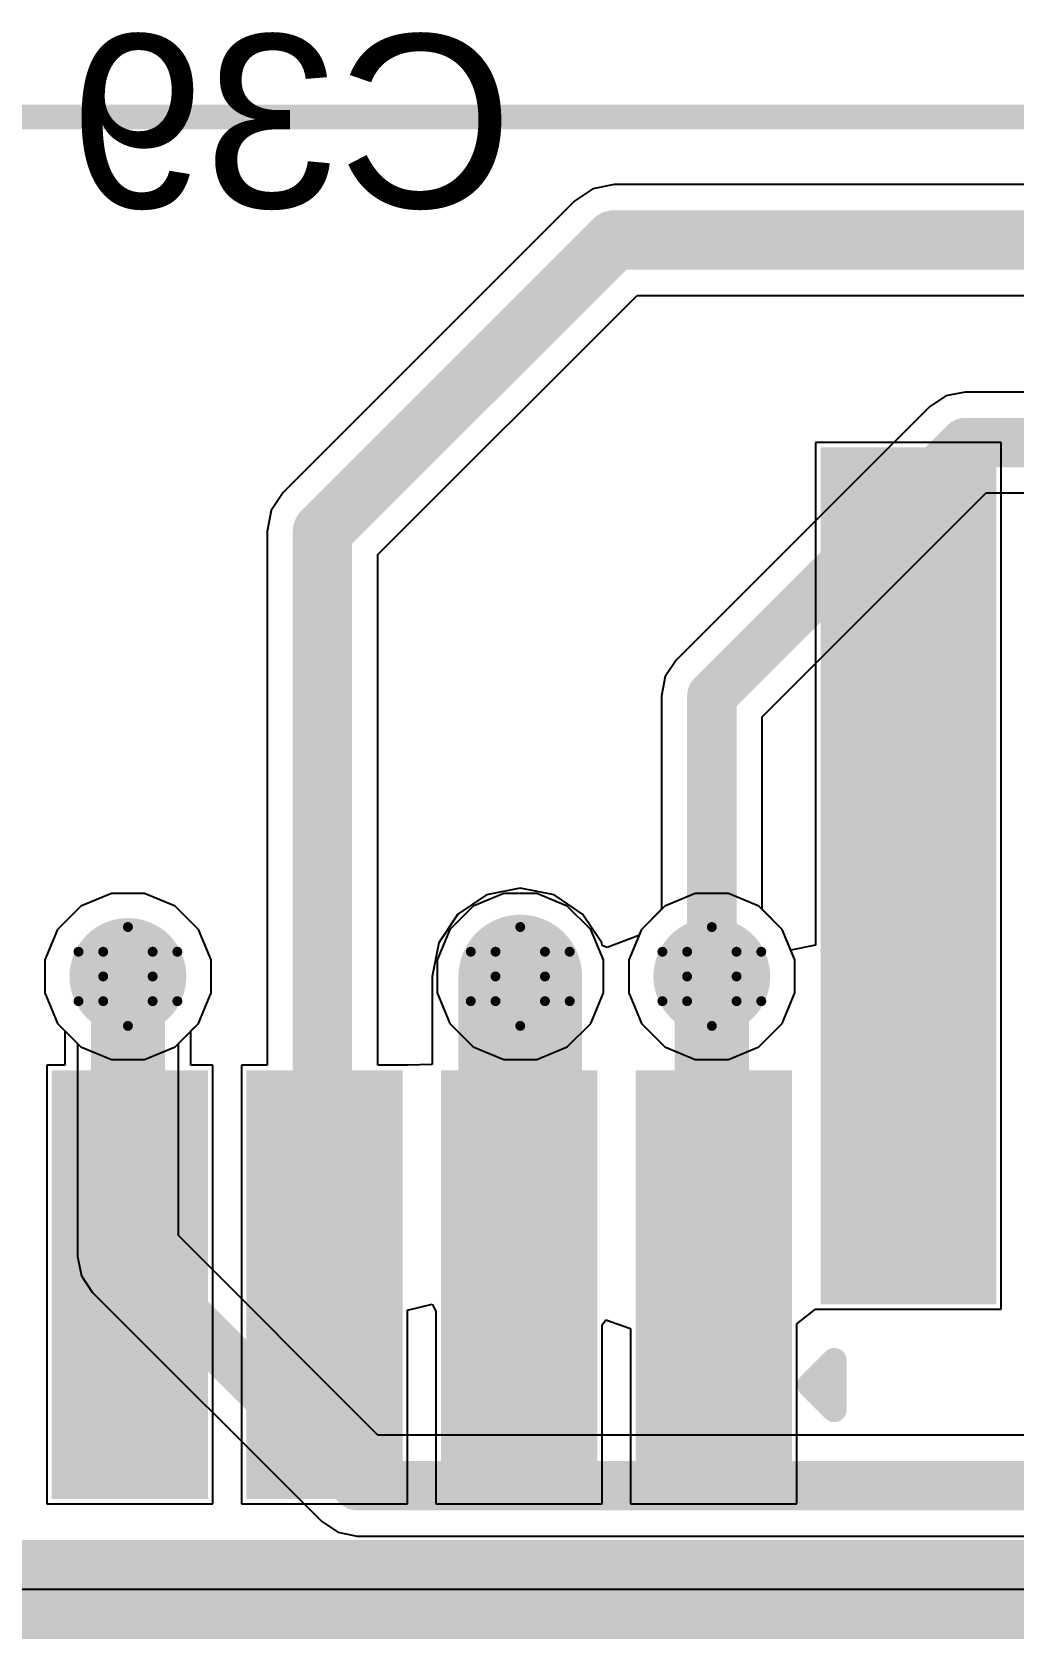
# Model space of a CAD drawing. Header units: inches. Extents: x -4 to 389, y 0 to 108.
# Drawn here: x 3.84 to 8.89, y -0.25 to 8 of the extents above; entities that cross this region are included whole.
import ezdxf

# ---------------------------------------------------------------- set-up
doc = ezdxf.new("R2010")
doc.units = ezdxf.units.IN
for name, color, linetype in [('Board Outline', 76, 'Continuous'), ('Bottom Layer', 5, 'Continuous'), ('Bottom Overlay', 54, 'Continuous'), ('Drill Drawing', 1, 'Continuous'), ('Signal_1', 16, 'Continuous'), ('Signal_2', 76, 'Continuous'), ('Top Layer', 1, 'Continuous'), ('Top Overlay', 2, 'Continuous'), ('Top Paste', 8, 'Continuous'), ('Top Solder', 216, 'Continuous'), ('Via Holes', 16, 'Continuous')]:
    doc.layers.add(name, color=color, linetype=linetype)
doc.styles.add('Arial', font='', dxfattribs={"height": 0.2})
doc.styles.get('Arial').set_extended_font_data('Arial')

msp = doc.modelspace()

# ---------------------------------------------------------------- hatches: boundary and pattern name
at = {"layer": 'Bottom Layer'}
h = msp.add_hatch(color=5, dxfattribs=at)
edge = h.paths.add_edge_path()
edge.add_arc((4.3345, 3.1496), 0.3, 0, 360)
h = msp.add_hatch(color=5, dxfattribs=at)
edge = h.paths.add_edge_path()
edge.add_arc((6.35, 3.1496), 0.3, 0, 360)
h = msp.add_hatch(color=5, dxfattribs=at)
edge = h.paths.add_edge_path()
edge.add_arc((7.3343, 3.1496), 0.3, 0, 360)
at = {"layer": 'Signal_1'}
h = msp.add_hatch(color=16, dxfattribs=at)
edge = h.paths.add_edge_path()
edge.add_arc((4.3345, 3.1496), 0.3, 0, 360)
h = msp.add_hatch(color=16, dxfattribs=at)
edge = h.paths.add_edge_path()
edge.add_arc((6.35, 3.1496), 0.3, 0, 360)
h = msp.add_hatch(color=16, dxfattribs=at)
edge = h.paths.add_edge_path()
edge.add_arc((7.3343, 3.1496), 0.3, 0, 360)
at = {"layer": 'Signal_2'}
h = msp.add_hatch(color=76, dxfattribs=at)
edge = h.paths.add_edge_path()
edge.add_arc((4.3345, 3.1496), 0.3, 0, 360)
h = msp.add_hatch(color=76, dxfattribs=at)
edge = h.paths.add_edge_path()
edge.add_arc((6.35, 3.1496), 0.3, 0, 360)
h = msp.add_hatch(color=76, dxfattribs=at)
edge = h.paths.add_edge_path()
edge.add_arc((7.3343, 3.1496), 0.3, 0, 360)
at = {"layer": 'Top Layer'}
for points in [[(8.6942, 1.5662), (7.9942, 1.5662), (7.9942, 5.7662), (8.6942, 5.7662)], [(4.6442, 0.5662), (4.0442, 0.5662), (4.0442, 2.5662), (4.6442, 2.5662)], [(5.6442, 0.5662), (5.0442, 0.5662), (5.0442, 2.5662), (5.6442, 2.5662)], [(6.6442, 0.5662), (6.0442, 0.5662), (6.0442, 2.5662), (6.6442, 2.5662)], [(7.6442, 0.5662), (7.0442, 0.5662), (7.0442, 2.5662), (7.6442, 2.5662)]]:
    msp.add_hatch(color=1, dxfattribs=at).paths.add_polyline_path(points)
h = msp.add_hatch(color=1, dxfattribs=at)
edge = h.paths.add_edge_path()
edge.add_arc((4.3345, 3.1496), 0.3, 0, 360)
h = msp.add_hatch(color=1, dxfattribs=at)
edge = h.paths.add_edge_path()
edge.add_arc((6.35, 3.1496), 0.3, 0, 360)
h = msp.add_hatch(color=1, dxfattribs=at)
edge = h.paths.add_edge_path()
edge.add_arc((7.3343, 3.1496), 0.3, 0, 360)
at = {"layer": 'Top Paste'}
for points in [[(8.6942, 1.5662), (7.9942, 1.5662), (7.9942, 5.7662), (8.6942, 5.7662)], [(4.6442, 0.5662), (4.0442, 0.5662), (4.0442, 2.5662), (4.6442, 2.5662)], [(5.6442, 0.5662), (5.0442, 0.5662), (5.0442, 2.5662), (5.6442, 2.5662)], [(6.6442, 0.5662), (6.0442, 0.5662), (6.0442, 2.5662), (6.6442, 2.5662)], [(7.6442, 0.5662), (7.0442, 0.5662), (7.0442, 2.5662), (7.6442, 2.5662)]]:
    msp.add_hatch(color=8, dxfattribs=at).paths.add_polyline_path(points)
at = {"layer": 'Top Solder'}
for points in [[(8.7958, 1.4646), (7.8926, 1.4646), (7.8926, 5.8678), (8.7958, 5.8678)], [(4.7458, 0.4646), (3.9426, 0.4646), (3.9426, 2.6678), (4.7458, 2.6678)], [(5.7458, 0.4646), (4.9426, 0.4646), (4.9426, 2.6678), (5.7458, 2.6678)], [(6.7458, 0.4646), (5.9426, 0.4646), (5.9426, 2.6678), (6.7458, 2.6678)], [(7.7458, 0.4646), (6.9426, 0.4646), (6.9426, 2.6678), (7.7458, 2.6678)]]:
    msp.add_hatch(color=216, dxfattribs=at).paths.add_polyline_path(points)
at = {"layer": 'Via Holes'}
h = msp.add_hatch(color=7, dxfattribs=at)
edge = h.paths.add_edge_path()
edge.add_arc((4.3345, 3.1496), 0.15, 0, 360)
h = msp.add_hatch(color=7, dxfattribs=at)
edge = h.paths.add_edge_path()
edge.add_arc((6.35, 3.1496), 0.15, 0, 360)
h = msp.add_hatch(color=7, dxfattribs=at)
edge = h.paths.add_edge_path()
edge.add_arc((7.3343, 3.1496), 0.15, 0, 360)

# ---------------------------------------------------------------- linework, layer by layer
at = {"layer": 'Board Outline'}
msp.add_lwpolyline([(0, 0, 0.508, 0.508, 0), (45.0088, 0, 0.508, 0.508, 0)], format="xyseb", dxfattribs=at)
at = {"layer": 'Bottom Layer'}
for p, q in [((4.2496, 3.5766), (4.0927, 3.5116)), ((4.4195, 3.5766), (4.2496, 3.5766)), ((4.5764, 3.5116), (4.4195, 3.5766)), ((6.2651, 3.5766), (6.1081, 3.5116)), ((6.435, 3.5766), (6.2651, 3.5766)), ((6.5919, 3.5116), (6.435, 3.5766)), ((7.2493, 3.5766), (7.0924, 3.5116)), ((7.4192, 3.5766), (7.2493, 3.5766)), ((7.5761, 3.5116), (7.4192, 3.5766)), ((4.0927, 3.5116), (3.9725, 3.3915)), ((4.6965, 3.3915), (4.5764, 3.5116)), ((6.1081, 3.5116), (5.988, 3.3915)), ((6.712, 3.3915), (6.5919, 3.5116)), ((7.0924, 3.5116), (6.9723, 3.3915)), ((7.6963, 3.3915), (7.5761, 3.5116)), ((3.9725, 3.3915), (3.9075, 3.2345)), ((4.7615, 3.2345), (4.6965, 3.3915)), ((5.988, 3.3915), (5.923, 3.2345)), ((6.777, 3.2345), (6.712, 3.3915)), ((6.9723, 3.3915), (6.9073, 3.2345)), ((7.7613, 3.2345), (7.6963, 3.3915)), ((3.9075, 3.2345), (3.9075, 3.0647)), ((4.7615, 3.0647), (4.7615, 3.2345)), ((5.923, 3.2345), (5.923, 3.0647)), ((6.777, 3.0647), (6.777, 3.2345)), ((6.9073, 3.2345), (6.9073, 3.0647)), ((7.7613, 3.0647), (7.7613, 3.2345)), ((3.9075, 3.0647), (3.9725, 2.9077)), ((4.6965, 2.9077), (4.7615, 3.0647)), ((5.923, 3.0647), (5.988, 2.9077)), ((6.712, 2.9077), (6.777, 3.0647)), ((6.9073, 3.0647), (6.9723, 2.9077)), ((7.6963, 2.9077), (7.7613, 3.0647)), ((3.9725, 2.9077), (4.0927, 2.7876)), ((4.5764, 2.7876), (4.6965, 2.9077)), ((5.988, 2.9077), (6.1081, 2.7876)), ((6.5919, 2.7876), (6.712, 2.9077)), ((6.9723, 2.9077), (7.0924, 2.7876)), ((7.5761, 2.7876), (7.6963, 2.9077)), ((4.0927, 2.7876), (4.2496, 2.7226)), ((4.4195, 2.7226), (4.5764, 2.7876)), ((6.1081, 2.7876), (6.2651, 2.7226)), ((6.435, 2.7226), (6.5919, 2.7876)), ((7.0924, 2.7876), (7.2493, 2.7226)), ((7.4192, 2.7226), (7.5761, 2.7876)), ((4.2496, 2.7226), (4.4195, 2.7226)), ((6.2651, 2.7226), (6.435, 2.7226)), ((7.2493, 2.7226), (7.4192, 2.7226)), ((45.0088, 0), (0, 0))]:
    msp.add_line(p, q, dxfattribs=at)
at = {"layer": 'Drill Drawing'}
for points in [[(4.2075, 3.2766, 0.0508, 0.0508, 0), (4.3345, 3.4036, 0.0508, 0.0508, 0)], [(4.3345, 3.4036, 0.0508, 0.0508, 0), (4.4615, 3.2766, 0.0508, 0.0508, 0)], [(6.223, 3.2766, 0.0508, 0.0508, 0), (6.35, 3.4036, 0.0508, 0.0508, 0)], [(6.35, 3.4036, 0.0508, 0.0508, 0), (6.477, 3.2766, 0.0508, 0.0508, 0)], [(7.2073, 3.2766, 0.0508, 0.0508, 0), (7.3343, 3.4036, 0.0508, 0.0508, 0)], [(7.3343, 3.4036, 0.0508, 0.0508, 0), (7.4613, 3.2766, 0.0508, 0.0508, 0)], [(4.0805, 3.2766, 0.0508, 0.0508, 0), (4.2075, 3.1496, 0.0508, 0.0508, 0)], [(4.0805, 3.2766, 0.0508, 0.0508, 0), (4.2075, 3.2766, 0.0508, 0.0508, 0)], [(4.4615, 3.2766, 0.0508, 0.0508, 0), (4.5885, 3.2766, 0.0508, 0.0508, 0)], [(4.4615, 3.1496, 0.0508, 0.0508, 0), (4.5885, 3.2766, 0.0508, 0.0508, 0)], [(6.096, 3.2766, 0.0508, 0.0508, 0), (6.223, 3.1496, 0.0508, 0.0508, 0)], [(6.096, 3.2766, 0.0508, 0.0508, 0), (6.223, 3.2766, 0.0508, 0.0508, 0)], [(6.477, 3.2766, 0.0508, 0.0508, 0), (6.604, 3.2766, 0.0508, 0.0508, 0)], [(6.477, 3.1496, 0.0508, 0.0508, 0), (6.604, 3.2766, 0.0508, 0.0508, 0)], [(7.0803, 3.2766, 0.0508, 0.0508, 0), (7.2073, 3.1496, 0.0508, 0.0508, 0)], [(7.0803, 3.2766, 0.0508, 0.0508, 0), (7.2073, 3.2766, 0.0508, 0.0508, 0)], [(7.4613, 3.2766, 0.0508, 0.0508, 0), (7.5883, 3.2766, 0.0508, 0.0508, 0)], [(7.4613, 3.1496, 0.0508, 0.0508, 0), (7.5883, 3.2766, 0.0508, 0.0508, 0)], [(4.0805, 3.0226, 0.0508, 0.0508, 0), (4.2075, 3.1496, 0.0508, 0.0508, 0)], [(4.4615, 3.1496, 0.0508, 0.0508, 0), (4.5885, 3.0226, 0.0508, 0.0508, 0)], [(6.096, 3.0226, 0.0508, 0.0508, 0), (6.223, 3.1496, 0.0508, 0.0508, 0)], [(6.477, 3.1496, 0.0508, 0.0508, 0), (6.604, 3.0226, 0.0508, 0.0508, 0)], [(7.0803, 3.0226, 0.0508, 0.0508, 0), (7.2073, 3.1496, 0.0508, 0.0508, 0)], [(7.4613, 3.1496, 0.0508, 0.0508, 0), (7.5883, 3.0226, 0.0508, 0.0508, 0)], [(4.0805, 3.0226, 0.0508, 0.0508, 0), (4.2075, 3.0226, 0.0508, 0.0508, 0)], [(4.2075, 3.0226, 0.0508, 0.0508, 0), (4.3345, 2.8956, 0.0508, 0.0508, 0)], [(4.3345, 2.8956, 0.0508, 0.0508, 0), (4.4615, 3.0226, 0.0508, 0.0508, 0)], [(4.4615, 3.0226, 0.0508, 0.0508, 0), (4.5885, 3.0226, 0.0508, 0.0508, 0)], [(6.096, 3.0226, 0.0508, 0.0508, 0), (6.223, 3.0226, 0.0508, 0.0508, 0)], [(6.223, 3.0226, 0.0508, 0.0508, 0), (6.35, 2.8956, 0.0508, 0.0508, 0)], [(6.35, 2.8956, 0.0508, 0.0508, 0), (6.477, 3.0226, 0.0508, 0.0508, 0)], [(6.477, 3.0226, 0.0508, 0.0508, 0), (6.604, 3.0226, 0.0508, 0.0508, 0)], [(7.0803, 3.0226, 0.0508, 0.0508, 0), (7.2073, 3.0226, 0.0508, 0.0508, 0)], [(7.2073, 3.0226, 0.0508, 0.0508, 0), (7.3343, 2.8956, 0.0508, 0.0508, 0)], [(7.3343, 2.8956, 0.0508, 0.0508, 0), (7.4613, 3.0226, 0.0508, 0.0508, 0)], [(7.4613, 3.0226, 0.0508, 0.0508, 0), (7.5883, 3.0226, 0.0508, 0.0508, 0)]]:
    msp.add_lwpolyline(points, format="xyseb", dxfattribs=at)
for points in [[(4.3218, 3.4036, 0.0254, 0.0254, 1), (4.3472, 3.4036, 0.0254, 0.0254, 1)], [(4.3218, 3.4036, 0.0254, 0.0254, 1), (4.3472, 3.4036, 0.0254, 0.0254, 1)], [(6.3373, 3.4036, 0.0254, 0.0254, 1), (6.3627, 3.4036, 0.0254, 0.0254, 1)], [(6.3373, 3.4036, 0.0254, 0.0254, 1), (6.3627, 3.4036, 0.0254, 0.0254, 1)], [(7.3216, 3.4036, 0.0254, 0.0254, 1), (7.347, 3.4036, 0.0254, 0.0254, 1)], [(7.3216, 3.4036, 0.0254, 0.0254, 1), (7.347, 3.4036, 0.0254, 0.0254, 1)], [(4.0678, 3.2766, 0.0254, 0.0254, 1), (4.0932, 3.2766, 0.0254, 0.0254, 1)], [(4.0678, 3.2766, 0.0254, 0.0254, 1), (4.0932, 3.2766, 0.0254, 0.0254, 1)], [(4.1948, 3.2766, 0.0254, 0.0254, 1), (4.2202, 3.2766, 0.0254, 0.0254, 1)], [(4.1948, 3.2766, 0.0254, 0.0254, 1), (4.2202, 3.2766, 0.0254, 0.0254, 1)], [(4.4488, 3.2766, 0.0254, 0.0254, 1), (4.4742, 3.2766, 0.0254, 0.0254, 1)], [(4.4488, 3.2766, 0.0254, 0.0254, 1), (4.4742, 3.2766, 0.0254, 0.0254, 1)], [(4.5758, 3.2766, 0.0254, 0.0254, 1), (4.6012, 3.2766, 0.0254, 0.0254, 1)], [(4.5758, 3.2766, 0.0254, 0.0254, 1), (4.6012, 3.2766, 0.0254, 0.0254, 1)], [(6.0833, 3.2766, 0.0254, 0.0254, 1), (6.1087, 3.2766, 0.0254, 0.0254, 1)], [(6.0833, 3.2766, 0.0254, 0.0254, 1), (6.1087, 3.2766, 0.0254, 0.0254, 1)], [(6.2103, 3.2766, 0.0254, 0.0254, 1), (6.2357, 3.2766, 0.0254, 0.0254, 1)], [(6.2103, 3.2766, 0.0254, 0.0254, 1), (6.2357, 3.2766, 0.0254, 0.0254, 1)], [(6.4643, 3.2766, 0.0254, 0.0254, 1), (6.4897, 3.2766, 0.0254, 0.0254, 1)], [(6.4643, 3.2766, 0.0254, 0.0254, 1), (6.4897, 3.2766, 0.0254, 0.0254, 1)], [(6.5913, 3.2766, 0.0254, 0.0254, 1), (6.6167, 3.2766, 0.0254, 0.0254, 1)], [(6.5913, 3.2766, 0.0254, 0.0254, 1), (6.6167, 3.2766, 0.0254, 0.0254, 1)], [(7.0676, 3.2766, 0.0254, 0.0254, 1), (7.093, 3.2766, 0.0254, 0.0254, 1)], [(7.0676, 3.2766, 0.0254, 0.0254, 1), (7.093, 3.2766, 0.0254, 0.0254, 1)], [(7.1946, 3.2766, 0.0254, 0.0254, 1), (7.22, 3.2766, 0.0254, 0.0254, 1)], [(7.1946, 3.2766, 0.0254, 0.0254, 1), (7.22, 3.2766, 0.0254, 0.0254, 1)], [(7.4486, 3.2766, 0.0254, 0.0254, 1), (7.474, 3.2766, 0.0254, 0.0254, 1)], [(7.4486, 3.2766, 0.0254, 0.0254, 1), (7.474, 3.2766, 0.0254, 0.0254, 1)], [(7.5756, 3.2766, 0.0254, 0.0254, 1), (7.601, 3.2766, 0.0254, 0.0254, 1)], [(7.5756, 3.2766, 0.0254, 0.0254, 1), (7.601, 3.2766, 0.0254, 0.0254, 1)], [(4.1948, 3.1496, 0.0254, 0.0254, 1), (4.2202, 3.1496, 0.0254, 0.0254, 1)], [(4.1948, 3.1496, 0.0254, 0.0254, 1), (4.2202, 3.1496, 0.0254, 0.0254, 1)], [(4.4488, 3.1496, 0.0254, 0.0254, 1), (4.4742, 3.1496, 0.0254, 0.0254, 1)], [(4.4488, 3.1496, 0.0254, 0.0254, 1), (4.4742, 3.1496, 0.0254, 0.0254, 1)], [(6.2103, 3.1496, 0.0254, 0.0254, 1), (6.2357, 3.1496, 0.0254, 0.0254, 1)], [(6.2103, 3.1496, 0.0254, 0.0254, 1), (6.2357, 3.1496, 0.0254, 0.0254, 1)], [(6.4643, 3.1496, 0.0254, 0.0254, 1), (6.4897, 3.1496, 0.0254, 0.0254, 1)], [(6.4643, 3.1496, 0.0254, 0.0254, 1), (6.4897, 3.1496, 0.0254, 0.0254, 1)], [(7.1946, 3.1496, 0.0254, 0.0254, 1), (7.22, 3.1496, 0.0254, 0.0254, 1)], [(7.1946, 3.1496, 0.0254, 0.0254, 1), (7.22, 3.1496, 0.0254, 0.0254, 1)], [(7.4486, 3.1496, 0.0254, 0.0254, 1), (7.474, 3.1496, 0.0254, 0.0254, 1)], [(7.4486, 3.1496, 0.0254, 0.0254, 1), (7.474, 3.1496, 0.0254, 0.0254, 1)], [(4.0678, 3.0226, 0.0254, 0.0254, 1), (4.0932, 3.0226, 0.0254, 0.0254, 1)], [(4.0678, 3.0226, 0.0254, 0.0254, 1), (4.0932, 3.0226, 0.0254, 0.0254, 1)], [(4.1948, 3.0226, 0.0254, 0.0254, 1), (4.2202, 3.0226, 0.0254, 0.0254, 1)], [(4.1948, 3.0226, 0.0254, 0.0254, 1), (4.2202, 3.0226, 0.0254, 0.0254, 1)], [(4.4488, 3.0226, 0.0254, 0.0254, 1), (4.4742, 3.0226, 0.0254, 0.0254, 1)], [(4.4488, 3.0226, 0.0254, 0.0254, 1), (4.4742, 3.0226, 0.0254, 0.0254, 1)], [(4.5758, 3.0226, 0.0254, 0.0254, 1), (4.6012, 3.0226, 0.0254, 0.0254, 1)], [(4.5758, 3.0226, 0.0254, 0.0254, 1), (4.6012, 3.0226, 0.0254, 0.0254, 1)], [(6.0833, 3.0226, 0.0254, 0.0254, 1), (6.1087, 3.0226, 0.0254, 0.0254, 1)], [(6.0833, 3.0226, 0.0254, 0.0254, 1), (6.1087, 3.0226, 0.0254, 0.0254, 1)], [(6.2103, 3.0226, 0.0254, 0.0254, 1), (6.2357, 3.0226, 0.0254, 0.0254, 1)], [(6.2103, 3.0226, 0.0254, 0.0254, 1), (6.2357, 3.0226, 0.0254, 0.0254, 1)], [(6.4643, 3.0226, 0.0254, 0.0254, 1), (6.4897, 3.0226, 0.0254, 0.0254, 1)], [(6.4643, 3.0226, 0.0254, 0.0254, 1), (6.4897, 3.0226, 0.0254, 0.0254, 1)], [(6.5913, 3.0226, 0.0254, 0.0254, 1), (6.6167, 3.0226, 0.0254, 0.0254, 1)], [(6.5913, 3.0226, 0.0254, 0.0254, 1), (6.6167, 3.0226, 0.0254, 0.0254, 1)], [(7.0676, 3.0226, 0.0254, 0.0254, 1), (7.093, 3.0226, 0.0254, 0.0254, 1)], [(7.0676, 3.0226, 0.0254, 0.0254, 1), (7.093, 3.0226, 0.0254, 0.0254, 1)], [(7.1946, 3.0226, 0.0254, 0.0254, 1), (7.22, 3.0226, 0.0254, 0.0254, 1)], [(7.1946, 3.0226, 0.0254, 0.0254, 1), (7.22, 3.0226, 0.0254, 0.0254, 1)], [(7.4486, 3.0226, 0.0254, 0.0254, 1), (7.474, 3.0226, 0.0254, 0.0254, 1)], [(7.4486, 3.0226, 0.0254, 0.0254, 1), (7.474, 3.0226, 0.0254, 0.0254, 1)], [(7.5756, 3.0226, 0.0254, 0.0254, 1), (7.601, 3.0226, 0.0254, 0.0254, 1)], [(7.5756, 3.0226, 0.0254, 0.0254, 1), (7.601, 3.0226, 0.0254, 0.0254, 1)], [(4.3218, 2.8956, 0.0254, 0.0254, 1), (4.3472, 2.8956, 0.0254, 0.0254, 1)], [(4.3218, 2.8956, 0.0254, 0.0254, 1), (4.3472, 2.8956, 0.0254, 0.0254, 1)], [(6.3373, 2.8956, 0.0254, 0.0254, 1), (6.3627, 2.8956, 0.0254, 0.0254, 1)], [(6.3373, 2.8956, 0.0254, 0.0254, 1), (6.3627, 2.8956, 0.0254, 0.0254, 1)], [(7.3216, 2.8956, 0.0254, 0.0254, 1), (7.347, 2.8956, 0.0254, 0.0254, 1)], [(7.3216, 2.8956, 0.0254, 0.0254, 1), (7.347, 2.8956, 0.0254, 0.0254, 1)]]:
    msp.add_lwpolyline(points, format="xyseb", close=True, dxfattribs=at)
at = {"layer": 'Signal_1'}
for p, q in [((4.2496, 3.5766), (4.0927, 3.5116)), ((4.4195, 3.5766), (4.2496, 3.5766)), ((4.5764, 3.5116), (4.4195, 3.5766)), ((7.2493, 3.5766), (7.0924, 3.5116)), ((7.4192, 3.5766), (7.2493, 3.5766)), ((7.5761, 3.5116), (7.4192, 3.5766)), ((4.0927, 3.5116), (3.9725, 3.3915)), ((4.6965, 3.3915), (4.5764, 3.5116)), ((7.0924, 3.5116), (6.9723, 3.3915)), ((7.6963, 3.3915), (7.5761, 3.5116)), ((3.9725, 3.3915), (3.9075, 3.2345)), ((4.7615, 3.2345), (4.6965, 3.3915)), ((6.9723, 3.3915), (6.9073, 3.2345)), ((7.7613, 3.2345), (7.6963, 3.3915)), ((3.9075, 3.2345), (3.9075, 3.0647)), ((4.7615, 3.0647), (4.7615, 3.2345)), ((6.9073, 3.2345), (6.9073, 3.0647)), ((7.7613, 3.0647), (7.7613, 3.2345)), ((3.9075, 3.0647), (3.9725, 2.9077)), ((4.6965, 2.9077), (4.7615, 3.0647)), ((6.9073, 3.0647), (6.9723, 2.9077)), ((7.6963, 2.9077), (7.7613, 3.0647)), ((3.9725, 2.9077), (4.0756, 2.8047)), ((4.5935, 2.8047), (4.6965, 2.9077)), ((6.9723, 2.9077), (7.0924, 2.7876)), ((7.5761, 2.7876), (7.6963, 2.9077)), ((4.0756, 2.8047), (4.0756, 1.7107)), ((4.5935, 1.8179), (4.5935, 2.8047)), ((7.0924, 2.7876), (7.2493, 2.7226)), ((7.4192, 2.7226), (7.5761, 2.7876)), ((7.2493, 2.7226), (7.4192, 2.7226)), ((5.6191, 0.7924), (4.5935, 1.8179)), ((4.0756, 1.7107), (4.0953, 1.6116)), ((4.0953, 1.6116), (4.1514, 1.5275)), ((4.1514, 1.5275), (5.3287, 0.3503)), ((10.7369, 0.7924), (5.6191, 0.7924)), ((5.3287, 0.3503), (5.4127, 0.2941)), ((5.4127, 0.2941), (5.5118, 0.2744)), ((5.5118, 0.2744), (28.6954, 0.2744)), ((45.0088, 0), (0, 0))]:
    msp.add_line(p, q, dxfattribs=at)
for points in [[(4.3345, 1.7107, 0.254, 0.254, 0), (4.3345, 3.1496, 0.254, 0.254, 0)], [(4.3345, 1.7107, 0.254, 0.254, 0), (5.5118, 0.5334, 0.254, 0.254, 0)], [(5.5118, 0.5334, 0.254, 0.254, 0), (28.6954, 0.5334, 0.254, 0.254, 0)]]:
    msp.add_lwpolyline(points, format="xyseb", dxfattribs=at)
for points in [[(4.271, 3.1496, 0.127, 0.127, 1), (4.398, 3.1496, 0.127, 0.127, 1)], [(4.271, 1.7107, 0.127, 0.127, 1), (4.398, 1.7107, 0.127, 0.127, 1)], [(4.271, 1.7107, 0.127, 0.127, 1), (4.398, 1.7107, 0.127, 0.127, 1)], [(5.4483, 0.5334, 0.127, 0.127, 1), (5.5753, 0.5334, 0.127, 0.127, 1)], [(5.4483, 0.5334, 0.127, 0.127, 1), (5.5753, 0.5334, 0.127, 0.127, 1)]]:
    msp.add_lwpolyline(points, format="xyseb", close=True, dxfattribs=at)
at = {"layer": 'Signal_2'}
for p, q in [((8.5369, 6.1321), (8.4529, 6.0759)), ((8.636, 6.1518), (8.5369, 6.1321)), ((21.3811, 6.1518), (8.636, 6.1518)), ((8.4529, 6.0759), (7.1511, 4.7742)), ((7.5932, 4.4838), (8.7433, 5.6338)), ((8.7433, 5.6338), (21.4884, 5.6338)), ((7.1511, 4.7742), (7.095, 4.6902)), ((7.095, 4.6902), (7.0753, 4.5911)), ((7.0753, 4.5911), (7.0753, 3.4945)), ((7.5932, 3.4945), (7.5932, 4.4838)), ((4.2496, 3.5766), (4.0927, 3.5116)), ((4.4195, 3.5766), (4.2496, 3.5766)), ((4.5764, 3.5116), (4.4195, 3.5766)), ((4.0927, 3.5116), (3.9725, 3.3915)), ((4.6965, 3.3915), (4.5764, 3.5116)), ((7.0753, 3.4945), (6.9723, 3.3915)), ((7.6963, 3.3915), (7.5932, 3.4945)), ((3.9725, 3.3915), (3.9075, 3.2345)), ((4.7615, 3.2345), (4.6965, 3.3915)), ((6.9723, 3.3915), (6.9073, 3.2345)), ((7.7613, 3.2345), (7.6963, 3.3915)), ((3.9075, 3.2345), (3.9075, 3.0647)), ((4.7615, 3.0647), (4.7615, 3.2345)), ((6.9073, 3.2345), (6.9073, 3.0647)), ((7.7613, 3.0647), (7.7613, 3.2345)), ((3.9075, 3.0647), (3.9725, 2.9077)), ((4.6965, 2.9077), (4.7615, 3.0647)), ((6.9073, 3.0647), (6.9723, 2.9077)), ((7.6963, 2.9077), (7.7613, 3.0647)), ((3.9725, 2.9077), (4.0927, 2.7876)), ((4.5764, 2.7876), (4.6965, 2.9077)), ((6.9723, 2.9077), (7.0924, 2.7876)), ((7.5761, 2.7876), (7.6963, 2.9077)), ((4.0927, 2.7876), (4.2496, 2.7226)), ((4.4195, 2.7226), (4.5764, 2.7876)), ((7.0924, 2.7876), (7.2493, 2.7226)), ((7.4192, 2.7226), (7.5761, 2.7876)), ((4.2496, 2.7226), (4.4195, 2.7226)), ((7.2493, 2.7226), (7.4192, 2.7226)), ((45.0088, 0), (0, 0))]:
    msp.add_line(p, q, dxfattribs=at)
for points in [[(7.3343, 4.5911, 0.254, 0.254, 0), (8.636, 5.8928, 0.254, 0.254, 0)], [(8.636, 5.8928, 0.254, 0.254, 0), (21.4884, 5.8928, 0.254, 0.254, 0)], [(7.3343, 3.1496, 0.254, 0.254, 0), (7.3343, 4.5911, 0.254, 0.254, 0)]]:
    msp.add_lwpolyline(points, format="xyseb", dxfattribs=at)
for points in [[(8.5725, 5.8928, 0.127, 0.127, 1), (8.6995, 5.8928, 0.127, 0.127, 1)], [(8.5725, 5.8928, 0.127, 0.127, 1), (8.6995, 5.8928, 0.127, 0.127, 1)], [(7.2708, 4.5911, 0.127, 0.127, 1), (7.3978, 4.5911, 0.127, 0.127, 1)], [(7.2708, 4.5911, 0.127, 0.127, 1), (7.3978, 4.5911, 0.127, 0.127, 1)], [(7.2708, 3.1496, 0.127, 0.127, 1), (7.3978, 3.1496, 0.127, 0.127, 1)]]:
    msp.add_lwpolyline(points, format="xyseb", close=True, dxfattribs=at)
at = {"layer": 'Top Layer'}
for p, q in [((6.7236, 7.1974), (6.6312, 7.1356)), ((6.8326, 7.2191), (6.7236, 7.1974)), ((33.4378, 7.2191), (6.8326, 7.2191)), ((6.8326, 7.2191), (6.8326, 7.2191)), ((6.6312, 7.1356), (5.1326, 5.6371)), ((6.6312, 7.1356), (6.6312, 7.1356)), ((5.6189, 5.3176), (6.9506, 6.6493)), ((6.9506, 6.6493), (30.51, 6.6493)), ((8.8212, 5.8932), (7.8672, 5.8932)), ((7.8672, 5.8932), (7.8672, 3.3107)), ((8.8212, 1.4392), (8.8212, 5.8932)), ((5.1326, 5.6371), (5.0708, 5.5446)), ((5.0708, 5.5446), (5.0491, 5.4356)), ((5.0491, 5.4356), (5.0491, 5.4356)), ((5.0491, 5.4356), (5.0491, 2.6932)), ((5.6189, 2.6932), (5.6189, 5.3176)), ((4.2496, 3.5766), (4.0927, 3.5116)), ((4.4195, 3.5766), (4.2496, 3.5766)), ((4.5764, 3.5116), (4.4195, 3.5766)), ((6.1766, 3.5683), (6.0296, 3.4701)), ((6.35, 3.6028), (6.1766, 3.5683)), ((6.5235, 3.5683), (6.35, 3.6028)), ((6.6705, 3.4701), (6.5235, 3.5683)), ((7.2493, 3.5766), (7.0924, 3.5116)), ((7.4192, 3.5766), (7.2493, 3.5766)), ((7.5761, 3.5116), (7.4192, 3.5766)), ((4.0927, 3.5116), (3.9725, 3.3915)), ((4.6965, 3.3915), (4.5764, 3.5116)), ((6.0296, 3.4701), (5.9313, 3.323)), ((6.7687, 3.323), (6.6705, 3.4701)), ((7.0924, 3.5116), (6.9723, 3.3915)), ((7.6963, 3.3915), (7.5761, 3.5116)), ((3.9725, 3.3915), (3.9075, 3.2345)), ((4.7615, 3.2345), (4.6965, 3.3915)), ((6.9723, 3.3915), (6.9594, 3.3604)), ((7.7402, 3.2855), (7.6963, 3.3915)), ((5.9313, 3.323), (5.8968, 3.1496)), ((6.7714, 3.3094), (6.7687, 3.323)), ((6.796, 3.2978), (6.7714, 3.3094)), ((6.9594, 3.3604), (6.796, 3.2978)), ((7.8672, 3.3107), (7.7402, 3.2855)), ((3.9075, 3.2345), (3.9075, 3.0647)), ((4.7615, 3.0647), (4.7615, 3.2345)), ((5.8968, 3.1496), (5.8968, 2.6965)), ((3.9075, 3.0647), (3.9725, 2.9077)), ((4.6965, 2.9077), (4.7615, 3.0647)), ((3.9725, 2.9077), (4.0108, 2.8695)), ((4.6582, 2.8695), (4.6965, 2.9077)), ((4.0108, 2.8695), (4.0108, 2.6932)), ((4.6582, 2.6932), (4.6582, 2.8695)), ((4.0108, 2.6932), (3.9172, 2.6932)), ((3.9172, 2.6932), (3.9172, 0.4392)), ((4.7712, 2.6932), (4.6582, 2.6932)), ((4.7712, 0.4392), (4.7712, 2.6932)), ((5.0491, 2.6932), (4.9172, 2.6932)), ((4.9172, 2.6932), (4.9172, 0.4392)), ((5.7698, 2.6932), (5.6189, 2.6932)), ((5.7712, 2.6932), (5.7698, 2.6932)), ((5.8968, 2.6965), (5.7712, 2.6932)), ((5.7712, 1.4343), (5.8982, 1.4656)), ((5.7712, 0.4392), (5.7712, 1.4343)), ((5.8982, 1.4656), (5.9172, 1.4294)), ((5.9172, 1.4294), (5.9172, 0.4392)), ((7.7712, 1.3644), (7.8672, 1.4392)), ((7.8672, 1.4392), (7.8982, 1.4392)), ((7.8982, 1.4392), (8.8212, 1.4392)), ((6.7712, 1.3602), (6.7902, 1.3846)), ((6.7712, 0.4392), (6.7712, 1.3602)), ((6.7902, 1.3846), (6.9172, 1.341)), ((6.9172, 1.341), (6.9172, 0.4392)), ((7.7712, 0.4392), (7.7712, 1.3644)), ((3.9172, 0.4392), (4.7712, 0.4392)), ((4.9172, 0.4392), (5.7712, 0.4392)), ((5.9172, 0.4392), (6.7712, 0.4392)), ((6.9172, 0.4392), (7.7712, 0.4392)), ((45.0088, 0), (0, 0))]:
    msp.add_line(p, q, dxfattribs=at)
for points in [[(5.334, 5.4356, 0.3048, 0.3048, 0), (6.8326, 6.9342, 0.3048, 0.3048, 0)], [(6.8326, 6.9342, 0.3048, 0.3048, 0), (40.3352, 6.9342, 0.3048, 0.3048, 0)], [(5.334, 1.5322, 0.3048, 0.3048, 0), (5.334, 5.4356, 0.3048, 0.3048, 0)], [(6.35, 1.5487, 0.635, 0.635, 0), (6.35, 3.1496, 0.635, 0.635, 0)], [(4.3345, 1.5322, 0.381, 0.381, 0), (4.3345, 3.1496, 0.381, 0.381, 0)], [(7.3343, 1.5322, 0.381, 0.381, 0), (7.3343, 3.175, 0.381, 0.381, 0)]]:
    msp.add_lwpolyline(points, format="xyseb", dxfattribs=at)
for points in [[(6.7564, 6.9342, 0.1524, 0.1524, 1), (6.9088, 6.9342, 0.1524, 0.1524, 1)], [(6.7564, 6.9342, 0.1524, 0.1524, 1), (6.9088, 6.9342, 0.1524, 0.1524, 1)], [(5.2578, 5.4356, 0.1524, 0.1524, 1), (5.4102, 5.4356, 0.1524, 0.1524, 1)], [(5.2578, 5.4356, 0.1524, 0.1524, 1), (5.4102, 5.4356, 0.1524, 0.1524, 1)], [(6.1913, 3.1496, 0.3175, 0.3175, 1), (6.5088, 3.1496, 0.3175, 0.3175, 1)], [(4.2393, 3.1496, 0.1905, 0.1905, 1), (4.4298, 3.1496, 0.1905, 0.1905, 1)], [(7.239, 3.175, 0.1905, 0.1905, 1), (7.4295, 3.175, 0.1905, 0.1905, 1)], [(6.1913, 1.5487, 0.3175, 0.3175, 1), (6.5088, 1.5487, 0.3175, 0.3175, 1)], [(4.2393, 1.5322, 0.1905, 0.1905, 1), (4.4298, 1.5322, 0.1905, 0.1905, 1)], [(5.2578, 1.5322, 0.1524, 0.1524, 1), (5.4102, 1.5322, 0.1524, 0.1524, 1)], [(7.239, 1.5322, 0.1905, 0.1905, 1), (7.4295, 1.5322, 0.1905, 0.1905, 1)]]:
    msp.add_lwpolyline(points, format="xyseb", close=True, dxfattribs=at)
at = {"layer": 'Top Overlay'}
for points in [[(-0.0558, 7.5662, 0.127, 0.127, 0), (10.7442, 7.5662, 0.127, 0.127, 0)], [(7.8362, 1.05, 0.127, 0.127, 0), (7.9632, 1.177, 0.127, 0.127, 0)], [(7.9632, 0.923, 0.127, 0.127, 0), (7.9632, 1.177, 0.127, 0.127, 0)], [(7.8362, 1.05, 0.127, 0.127, 0), (7.9632, 0.923, 0.127, 0.127, 0)]]:
    msp.add_lwpolyline(points, format="xyseb", dxfattribs=at)
for points in [[(7.9314, 1.177, 0.0635, 0.0635, 1), (7.9949, 1.177, 0.0635, 0.0635, 1)], [(7.9314, 1.177, 0.0635, 0.0635, 1), (7.9949, 1.177, 0.0635, 0.0635, 1)], [(7.8044, 1.05, 0.0635, 0.0635, 1), (7.8679, 1.05, 0.0635, 0.0635, 1)], [(7.8044, 1.05, 0.0635, 0.0635, 1), (7.8679, 1.05, 0.0635, 0.0635, 1)], [(7.9314, 0.923, 0.0635, 0.0635, 1), (7.9949, 0.923, 0.0635, 0.0635, 1)], [(7.9314, 0.923, 0.0635, 0.0635, 1), (7.9949, 0.923, 0.0635, 0.0635, 1)]]:
    msp.add_lwpolyline(points, format="xyseb", close=True, dxfattribs=at)

# ---------------------------------------------------------------- texts
at = {"layer": 'Bottom Overlay', "style": 'Arial', "text_generation_flag": 2}
msp.add_text('C39', height=0.889, rotation=360, dxfattribs=at).set_placement((6.3158, 7.0994))

doc.saveas('drawing.dxf')
